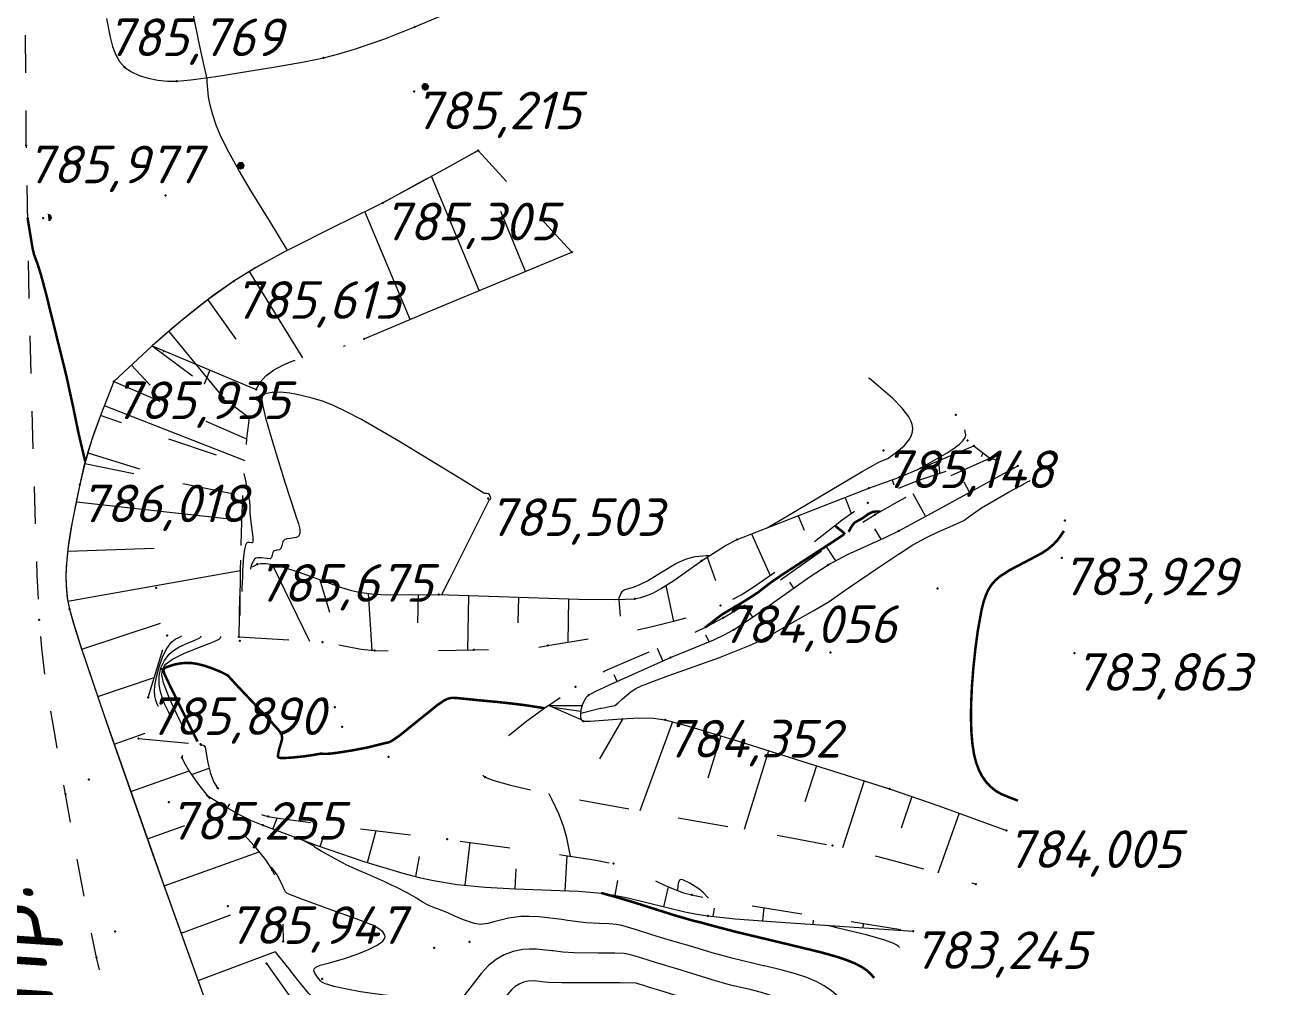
# Model space of a CAD drawing. Header units: metres. Extents: x 629572 to 645168, y 4785785 to 4790166.
# Drawn here: x 634142.78 to 634192.66, y 4788477.55 to 4788515.92 of the extents above; entities that cross this region are included whole.
import ezdxf

# ---------------------------------------------------------------- set-up
doc = ezdxf.new("R2010")
doc.units = ezdxf.units.M
for name, pattern in [('Сплошная', [0]), ('Штриховая 1.5-1.5', [3, 1.5, -1.5]), ('Штриховая 2', [4, 2, -2])]:
    doc.linetypes.add(name, pattern=pattern)
for name, color, linetype in [('Горизонтали', 7, 'CONTINUOUS'), ('Дороги с покрытием (край_ бровка)', 7, 'CONTINUOUS'), ('Дороги с покрытием (осевая линия)', 7, 'CONTINUOUS'), ('Нурсултан', 7, 'CONTINUOUS'), ('Проезжие части улиц и тротуаров (без бортового камня)', 7, 'CONTINUOUS'), ('тест', 7, 'CONTINUOUS')]:
    doc.layers.add(name, color=color, linetype=linetype)
doc.layers.add('ЛЭП в.напряж.', color=10, linetype='SIL_KAB_VYSVOLT', lineweight=13)
doc.styles.add('ISOCPEUR', font='isocpeui.ttf')
doc.styles.get("Standard").update_dxf_attribs({"font": 'isocpeui.ttf'})
doc.linetypes.add('SIL_KAB_VYSVOLT', pattern='A,1.5,["<<",Standard,S=1.6,R=0,X=-1.5,Y=-0.8],5,0,1.5,[">>",Standard,S=1.6,R=0,X=-2.14,Y=-0.8],-2,8,-2', length=20)

msp = doc.modelspace()

# ---------------------------------------------------------------- hatches: boundary and pattern name
at = {"layer": 'Дороги с покрытием (осевая линия)'}
for points in [[(634158.673, 4788513.604), (634158.67, 4788513.6), (634158.677, 4788513.594), (634158.67, 4788513.6), (634158.591, 4788513.509), (634158.584, 4788513.502), (634158.592, 4788513.495), (634158.584, 4788513.502), (634158.582, 4788513.494), (634158.59, 4788513.452), (634158.606, 4788513.366), (634158.615, 4788513.367), (634158.608, 4788513.366), (634158.606, 4788513.366), (634158.607, 4788513.361), (634158.608, 4788513.36), (634158.611, 4788513.359), (634158.616, 4788513.367), (634158.611, 4788513.359), (634158.631, 4788513.351), (634158.673, 4788513.337), (634158.611, 4788513.359), (634158.726, 4788513.297), (634158.73, 4788513.295), (634158.734, 4788513.297), (634158.854, 4788513.348), (634158.85, 4788513.358), (634158.854, 4788513.348), (634158.858, 4788513.35), (634158.86, 4788513.355), (634158.887, 4788513.456), (634158.894, 4788513.481), (634158.884, 4788513.483), (634158.894, 4788513.481), (634158.895, 4788513.484), (634158.895, 4788513.485), (634158.892, 4788513.489), (634158.891, 4788513.488), (634158.888, 4788513.486), (634158.892, 4788513.489), (634158.815, 4788513.594), (634158.807, 4788513.588), (634158.808, 4788513.598), (634158.799, 4788513.597), (634158.742, 4788513.591), (634158.808, 4788513.598), (634158.678, 4788513.604), (634158.677, 4788513.594), (634158.678, 4788513.604)], [(634151.32, 4788510.457), (634151.317, 4788510.454), (634151.237, 4788510.364), (634151.23, 4788510.357), (634151.228, 4788510.348), (634151.233, 4788510.349), (634151.238, 4788510.35), (634151.228, 4788510.348), (634151.235, 4788510.306), (634151.25, 4788510.22), (634151.251, 4788510.215), (634151.252, 4788510.214), (634151.255, 4788510.213), (634151.369, 4788510.15), (634151.374, 4788510.159), (634151.378, 4788510.15), (634151.498, 4788510.2), (634151.504, 4788510.206), (634151.494, 4788510.209), (634151.504, 4788510.206), (634151.533, 4788510.307), (634151.539, 4788510.331), (634151.54, 4788510.334), (634151.541, 4788510.336), (634151.538, 4788510.34), (634151.536, 4788510.339), (634151.53, 4788510.334), (634151.538, 4788510.34), (634151.462, 4788510.446), (634151.46, 4788510.45), (634151.455, 4788510.45), (634151.325, 4788510.457), (634151.324, 4788510.447), (634151.325, 4788510.457)], [(634143.681, 4788508.398), (634143.682, 4788508.39), (634143.683, 4788508.386), (634143.684, 4788508.378), (634143.715, 4788508.106), (634143.715, 4788508.106), (634143.716, 4788508.096), (634143.781, 4788508.104), (634143.786, 4788508.104), (634143.788, 4788508.108), (634143.78, 4788508.114), (634143.788, 4788508.108), (634143.844, 4788508.198), (634143.857, 4788508.219), (634143.859, 4788508.222), (634143.86, 4788508.223), (634143.858, 4788508.228), (634143.815, 4788508.35), (634143.805, 4788508.347), (634143.81, 4788508.348), (634143.815, 4788508.35), (634143.813, 4788508.355), (634143.809, 4788508.356), (634143.8, 4788508.358), (634143.744, 4788508.368), (634143.809, 4788508.356), (634143.686, 4788508.399), (634143.681, 4788508.401)]]:
    msp.add_hatch(color=7, dxfattribs=at).paths.add_polyline_path(points)

# ---------------------------------------------------------------- linework, layer by layer
at = {"layer": 'Горизонтали', "color": 34, "linetype": 'Сплошная', "lineweight": 0, "true_color": 0xa55200, "flags": 128}
for points, elevation in [([(634150.033, 4788513.821), (634150.016, 4788513.875), (634149.789, 4788514.89), (634149.7, 4788515.334), (634149.334, 4788517.11), (634149.08, 4788518.193), (634148.912, 4788518.738), (634148.732, 4788519.156), (634148.64, 4788519.372), (634148.576, 4788519.767), (634148.541, 4788520.036), (634148.5, 4788520.212), (634148.407, 4788520.407), (634148.248, 4788520.601), (634148.173, 4788520.686), (634148.103, 4788520.818), (634148.083, 4788520.991), (634148.08, 4788521.354), (634148.103, 4788521.934), (634148.139, 4788522.413), (634148.173, 4788522.876), (634148.186, 4788523.283), (634148.185, 4788523.315), (634148.188, 4788523.633), (634148.192, 4788523.71), (634148.196, 4788523.765), (634148.199, 4788523.8), (634148.2, 4788523.807), (634148.201, 4788523.819), (634148.202, 4788523.825), (634148.202, 4788523.825), (634148.202, 4788523.826)], 785.5), ([(634153.243, 4788506.931), (634153.195, 4788507.018), (634152.534, 4788508.101), (634152.441, 4788508.249), (634151.79, 4788509.297), (634151.298, 4788510.127), (634150.901, 4788510.846), (634150.603, 4788511.447), (634150.403, 4788511.921), (634150.249, 4788512.376), (634150.159, 4788512.719), (634150.097, 4788513.052), (634150.054, 4788513.493), (634150.044, 4788513.646), (634150.04, 4788513.724), (634150.035, 4788513.798), (634150.034, 4788513.809), (634150.033, 4788513.821)], 785.5), ([(634177.199, 4788498.64), (634177.471, 4788498.842), (634177.83, 4788499.138), (634177.958, 4788499.278), (634178.056, 4788499.417), (634178.126, 4788499.558), (634178.166, 4788499.699), (634178.176, 4788499.841), (634178.156, 4788499.982), (634178.105, 4788500.129), (634178.022, 4788500.289), (634177.756, 4788500.644), (634177.364, 4788501.043), (634176.817, 4788501.517), (634176.643, 4788501.66), (634176.533, 4788501.751), (634176.448, 4788501.822), (634176.429, 4788501.837), (634176.414, 4788501.85)], 785), ([(634159.399, 4788493.203), (634159.715, 4788493.834), (634160.981, 4788496.36), (634161.305, 4788496.996), (634161.31, 4788496.999), (634161.313, 4788497), (634161.313, 4788497), (634161.316, 4788497.001), (634161.319, 4788497.002), (634161.322, 4788497.004), (634161.328, 4788497.008), (634161.329, 4788497.008), (634161.341, 4788497.014), (634161.342, 4788497.014), (634161.35, 4788497.054), (634161.302, 4788497.197), (634161.263, 4788497.226), (634161.199, 4788497.235), (634161.197, 4788497.235), (634161.107, 4788497.241), (634161.072, 4788497.25), (634160.129, 4788497.83), (634160.065, 4788497.869), (634157.756, 4788499.282), (634156.195, 4788500.185), (634155.597, 4788500.499), (634155.079, 4788500.744), (634154.641, 4788500.918), (634154.23, 4788501.044), (634153.688, 4788501.177), (634153.344, 4788501.236), (634152.968, 4788501.271), (634152.627, 4788501.265), (634152.344, 4788501.214), (634152.268, 4788501.179), (634152.23, 4788501.113), (634152.219, 4788500.999), (634152.236, 4788500.832), (634152.366, 4788500.258), (634152.641, 4788499.293), (634153.138, 4788497.684), (634153.562, 4788496.391), (634153.569, 4788496.37), (634153.68, 4788496.027), (634153.731, 4788495.81), (634153.738, 4788495.651), (634153.7, 4788495.546), (634153.654, 4788495.506), (634153.588, 4788495.476), (634153.37, 4788495.443), (634153.221, 4788495.425), (634153.134, 4788495.397), (634153.057, 4788495.317), (634153.016, 4788495.167), (634152.979, 4788495.036), (634152.922, 4788494.993), (634152.816, 4788494.971), (634152.692, 4788494.935), (634152.654, 4788494.878), (634152.634, 4788494.773), (634152.613, 4788494.677), (634152.555, 4788494.635), (634152.435, 4788494.643), (634152.425, 4788494.645), (634152.219, 4788494.671), (634152.053, 4788494.669), (634151.977, 4788494.651), (634151.923, 4788494.611), (634151.825, 4788494.425), (634151.774, 4788494.252), (634151.766, 4788494.218)], 785.5), ([(634178.369, 4788498.189), (634178.708, 4788498.376), (634179.543, 4788498.858), (634179.831, 4788499.046), (634180.038, 4788499.201), (634180.176, 4788499.337), (634180.261, 4788499.464), (634180.293, 4788499.581), (634180.273, 4788499.697), (634180.26, 4788499.736), (634180.255, 4788499.752), (634180.249, 4788499.77), (634180.248, 4788499.772), (634180.247, 4788499.775)], 784.5), ([(634172.373, 4788495.865), (634173.119, 4788496.31), (634176.163, 4788498.11), (634176.83, 4788498.481), (634177.141, 4788498.623), (634177.173, 4788498.632), (634177.182, 4788498.635), (634177.194, 4788498.638), (634177.197, 4788498.639), (634177.199, 4788498.64)], 785), ([(634151.505, 4788498.033), (634151.553, 4788497.809), (634151.728, 4788496.918), (634151.741, 4788496.686), (634151.746, 4788496.465), (634151.802, 4788495.984), (634151.859, 4788495.497), (634151.86, 4788495.307), (634151.845, 4788495.273), (634151.815, 4788495.269), (634151.815, 4788495.269), (634151.731, 4788495.28), (634151.663, 4788495.279), (634151.61, 4788495.256), (634151.567, 4788495.169), (634151.527, 4788495.011), (634151.49, 4788494.724), (634151.455, 4788494.179), (634151.445, 4788493.926), (634151.436, 4788493.678), (634151.43, 4788493.483), (634151.43, 4788493.483), (634151.428, 4788493.443), (634151.426, 4788493.376), (634151.425, 4788493.34), (634151.425, 4788493.337), (634151.425, 4788493.331), (634151.425, 4788493.331)], 785), ([(634164.928, 4788488.468), (634164.928, 4788488.468), (634165.043, 4788488.498), (634165.049, 4788488.5), (634165.51, 4788488.622), (634165.721, 4788488.669), (634165.765, 4788488.677), (634165.847, 4788488.693), (634166.15, 4788488.749), (634166.172, 4788488.753), (634166.295, 4788488.785), (634166.423, 4788488.877), (634166.606, 4788489.041), (634166.952, 4788489.344), (634167.133, 4788489.465), (634167.332, 4788489.554), (634167.348, 4788489.56), (634167.505, 4788489.623), (634167.726, 4788489.71), (634168.599, 4788490.029), (634168.906, 4788490.138), (634170.466, 4788490.7), (634171.669, 4788491.174), (634172.085, 4788491.362), (634172.389, 4788491.523), (634173.066, 4788491.901), (634173.692, 4788492.261), (634174.237, 4788492.576), (634174.462, 4788492.704), (634174.847, 4788492.931), (634175.163, 4788493.15), (634175.486, 4788493.378), (634176.734, 4788494.232), (634177.328, 4788494.631), (634177.604, 4788494.816), (634177.67, 4788494.86), (634178.18, 4788495.182), (634178.701, 4788495.465), (634179.216, 4788495.716), (634179.65, 4788495.905), (634180.207, 4788496.161), (634180.471, 4788496.344), (634180.914, 4788496.658), (634181.419, 4788496.959), (634181.996, 4788497.283), (634182.479, 4788497.548), (634182.611, 4788497.62), (634182.749, 4788497.695), (634182.842, 4788497.746), (634182.848, 4788497.749), (634182.862, 4788497.757)], 784.5), ([(634151.37, 4788494.573), (634151.364, 4788494.206), (634151.343, 4788492.736), (634151.338, 4788492.369)], 784.5), ([(634166.453, 4788493.014), (634166.475, 4788493.077), (634166.538, 4788493.235), (634166.6, 4788493.336), (634166.675, 4788493.395), (634166.789, 4788493.431), (634166.804, 4788493.435), (634167.037, 4788493.503), (634167.288, 4788493.602), (634167.595, 4788493.756), (634168.159, 4788494.095), (634168.222, 4788494.135), (634168.73, 4788494.442), (634169.116, 4788494.621), (634169.498, 4788494.721), (634169.936, 4788494.762), (634170.037, 4788494.766), (634170.049, 4788494.766), (634170.091, 4788494.768), (634170.097, 4788494.768)], 785), ([(634148.102, 4788488.735), (634148.052, 4788488.835), (634147.988, 4788488.991), (634147.951, 4788489.159), (634147.94, 4788489.352), (634147.954, 4788489.567), (634148.019, 4788489.924), (634148.13, 4788490.328), (634148.267, 4788490.713), (634148.412, 4788491.02), (634148.52, 4788491.189), (634148.638, 4788491.323), (634148.763, 4788491.42), (634148.907, 4788491.491), (634148.918, 4788491.495), (634149.016, 4788491.551), (634149.015, 4788491.556)], 785.5), ([(634148.62, 4788488.27), (634148.508, 4788488.497), (634148.355, 4788488.823), (634148.245, 4788489.109), (634148.169, 4788489.378), (634148.128, 4788489.626), (634148.13, 4788489.965), (634148.2, 4788490.289), (634148.337, 4788490.579), (634148.532, 4788490.825), (634148.704, 4788490.969), (634148.916, 4788491.105), (634149.166, 4788491.231), (634149.487, 4788491.364), (634149.57, 4788491.396), (634149.754, 4788491.48), (634149.803, 4788491.53), (634149.801, 4788491.542)], 785), ([(634149.137, 4788487.806), (634148.963, 4788488.159), (634148.539, 4788489.06), (634148.302, 4788489.684), (634148.238, 4788490.005), (634148.242, 4788490.132), (634148.27, 4788490.245), (634148.322, 4788490.347), (634148.401, 4788490.443), (634148.653, 4788490.63), (634149.133, 4788490.867), (634149.909, 4788491.177), (634150.221, 4788491.297), (634150.514, 4788491.43), (634150.577, 4788491.475), (634150.591, 4788491.508), (634150.587, 4788491.528)], 784.5), ([(634164.527, 4788482.772), (634164.493, 4788482.967), (634164.384, 4788483.501), (634164.249, 4788483.968), (634164.058, 4788484.454), (634163.782, 4788485.046), (634163.745, 4788485.122), (634163.706, 4788485.201), (634163.681, 4788485.253), (634163.678, 4788485.258), (634163.674, 4788485.266)], 783.5), ([(634175.637, 4788476.705), (634175.464, 4788476.898), (634175.202, 4788477.171), (634174.936, 4788477.399), (634174.645, 4788477.6), (634174.331, 4788477.77), (634173.959, 4788477.927), (634173.504, 4788478.079), (634172.971, 4788478.227), (634172.269, 4788478.395), (634172.229, 4788478.404), (634171.014, 4788478.695), (634170.182, 4788478.92), (634169.659, 4788479.079), (634169.272, 4788479.197), (634168.886, 4788479.301), (634168.844, 4788479.312), (634168.326, 4788479.462), (634167.735, 4788479.65), (634167.167, 4788479.83), (634166.579, 4788480.003), (634166.344, 4788480.053), (634166.076, 4788480.078), (634165.692, 4788480.091), (634165.136, 4788480.112), (634164.407, 4788480.205), (634164.178, 4788480.241), (634163.261, 4788480.354), (634162.884, 4788480.37), (634162.551, 4788480.362), (634162.06, 4788480.295), (634161.474, 4788480.15), (634161.23, 4788480.086), (634160.936, 4788480.043), (634160.701, 4788480.081), (634160.264, 4788480.231), (634159.939, 4788480.372), (634159.633, 4788480.506), (634159.223, 4788480.667), (634159.104, 4788480.711), (634158.875, 4788480.807), (634158.66, 4788480.922), (634158.386, 4788481.091), (634158.043, 4788481.302), (634157.546, 4788481.547), (634157.417, 4788481.606), (634157.148, 4788481.73), (634156.432, 4788482.056), (634156.184, 4788482.162), (634155.614, 4788482.419), (634154.588, 4788482.971), (634154.351, 4788483.111), (634154.351, 4788483.111), (634154.345, 4788483.124), (634154.339, 4788483.137), (634154.329, 4788483.151), (634154.229, 4788483.209), (634154.123, 4788483.266), (634153.999, 4788483.331), (634153.895, 4788483.386), (634153.895, 4788483.386), (634153.837, 4788483.416), (634153.819, 4788483.426), (634153.816, 4788483.428), (634153.813, 4788483.429)], 784.5), ([(634174.632, 4788475.495), (634174.39, 4788475.764), (634174.041, 4788476.141), (634173.729, 4788476.446), (634173.429, 4788476.701), (634173.145, 4788476.903), (634172.845, 4788477.072), (634172.512, 4788477.215), (634172.148, 4788477.334), (634171.694, 4788477.448), (634171.682, 4788477.45), (634170.913, 4788477.633), (634170.178, 4788477.842), (634169.369, 4788478.093), (634168.767, 4788478.281), (634168.299, 4788478.416), (634168.288, 4788478.419), (634167.963, 4788478.514), (634167.592, 4788478.631), (634167.235, 4788478.745), (634166.866, 4788478.853), (634166.669, 4788478.884), (634166.291, 4788478.9), (634165.63, 4788478.906), (634164.66, 4788478.919), (634164.228, 4788478.942), (634163.841, 4788478.993), (634163.78, 4788479.003), (634163.159, 4788479.069), (634162.885, 4788479.068), (634162.626, 4788479.044), (634162.245, 4788478.964), (634161.888, 4788478.831), (634161.56, 4788478.646), (634161.266, 4788478.413), (634160.971, 4788478.098), (634160.608, 4788477.626), (634160.271, 4788477.2), (634160.159, 4788477.108), (634160.048, 4788477.062), (634159.923, 4788477.054), (634159.722, 4788477.08), (634159.414, 4788477.12), (634158.587, 4788477.155), (634157.816, 4788477.18), (634157.231, 4788477.219), (634156.71, 4788477.277), (634156.161, 4788477.359), (634155.604, 4788477.464), (634155.103, 4788477.58), (634154.72, 4788477.699), (634154.618, 4788477.749), (634154.554, 4788477.805), (634154.439, 4788477.948), (634154.411, 4788477.984), (634154.41, 4788477.985), (634154.329, 4788478.103), (634154.298, 4788478.195), (634154.31, 4788478.275), (634154.369, 4788478.34), (634154.544, 4788478.42), (634154.917, 4788478.523), (634155.512, 4788478.687), (634156.021, 4788478.861), (634156.479, 4788479.048), (634156.824, 4788479.225), (634157.04, 4788479.381), (634157.125, 4788479.505), (634157.137, 4788479.566), (634157.128, 4788479.627), (634157.051, 4788479.748), (634156.887, 4788479.877), (634156.675, 4788480.001), (634156.671, 4788480.003), (634156.668, 4788480.005), (634155.982, 4788480.268), (634155.017, 4788480.621), (634153.811, 4788481.062), (634153.303, 4788481.259), (634153.208, 4788481.308), (634153.16, 4788481.353), (634153.072, 4788481.538), (634153.059, 4788481.57), (634152.956, 4788481.805), (634152.833, 4788482.03), (634152.692, 4788482.23), (634152.645, 4788482.277), (634152.603, 4788482.313), (634152.572, 4788482.336), (634152.561, 4788482.344), (634152.555, 4788482.349), (634152.549, 4788482.353), (634152.549, 4788482.353), (634152.548, 4788482.354)], 785), ([(634170.031, 4788481.095), (634169.982, 4788481.151), (634169.828, 4788481.311), (634169.641, 4788481.465), (634169.284, 4788481.699), (634169.007, 4788481.826), (634168.93, 4788481.836), (634168.877, 4788481.816), (634168.844, 4788481.767), (634168.826, 4788481.679), (634168.798, 4788481.448), (634168.793, 4788481.402)], 783.5), ([(634177.648, 4788479.123), (634177.612, 4788479.165), (634177.54, 4788479.227), (634177.422, 4788479.291), (634177.021, 4788479.436), (634176.316, 4788479.63), (634175.2, 4788479.903), (634174.944, 4788479.963), (634174.885, 4788479.977), (634174.77, 4788480.005), (634174.753, 4788480.009), (634174.753, 4788480.009)], 783.5), ([(634173.626, 4788474.286), (634173.316, 4788474.631), (634172.521, 4788475.492), (634171.959, 4788476.036), (634171.734, 4788476.216), (634171.527, 4788476.35), (634171.338, 4788476.439), (634171.137, 4788476.496), (634171.135, 4788476.496), (634170.812, 4788476.572), (634170.174, 4788476.763), (634169.058, 4788477.114), (634168.262, 4788477.365), (634167.734, 4788477.526), (634167.732, 4788477.527), (634167.6, 4788477.565), (634167.448, 4788477.613), (634167.303, 4788477.659), (634167.153, 4788477.703), (634166.506, 4788477.721), (634165.626, 4788477.722), (634164.184, 4788477.726), (634163.655, 4788477.737), (634163.391, 4788477.763), (634163.381, 4788477.764), (634163.09, 4788477.795), (634162.84, 4788477.783), (634162.655, 4788477.742), (634162.485, 4788477.671), (634162.327, 4788477.571), (634162.179, 4788477.439), (634162.022, 4788477.249), (634161.87, 4788477.015), (634161.732, 4788476.748), (634161.616, 4788476.464), (634161.522, 4788476.145), (634161.475, 4788475.84), (634161.472, 4788475.54), (634161.514, 4788475.237), (634161.603, 4788474.918), (634161.743, 4788474.564), (634161.937, 4788474.168), (634162.193, 4788473.714), (634162.277, 4788473.573), (634162.57, 4788473.055), (634162.721, 4788472.685), (634162.758, 4788472.519), (634162.769, 4788472.367), (634162.752, 4788472.226), (634162.709, 4788472.096), (634162.601, 4788471.925), (634162.438, 4788471.767), (634162.23, 4788471.633), (634161.992, 4788471.531), (634161.741, 4788471.468), (634161.489, 4788471.446), (634161.246, 4788471.466), (634161.019, 4788471.527), (634160.83, 4788471.617), (634160.644, 4788471.744), (634160.461, 4788471.907), (634160.279, 4788472.109), (634160.1, 4788472.345), (634159.919, 4788472.622), (634159.527, 4788473.338), (634159.428, 4788473.537), (634159.115, 4788474.136), (634158.853, 4788474.534), (634158.557, 4788474.857), (634158.215, 4788475.118), (634157.949, 4788475.265), (634157.626, 4788475.411), (634156.691, 4788475.745), (634156.071, 4788475.958), (634155.654, 4788476.125), (634155.224, 4788476.346), (634154.831, 4788476.609), (634154.47, 4788476.916), (634154.102, 4788477.301), (634153.776, 4788477.683), (634153.424, 4788478.13), (634153.359, 4788478.213), (634152.865, 4788478.841), (634152.768, 4788478.963)], 785.5)]:
    msp.add_lwpolyline(points, dxfattribs=dict(at, elevation=elevation))
at = {"layer": 'Горизонтали', "color": 34, "linetype": 'Сплошная', "lineweight": 0, "const_width": 0.1, "flags": 128}
for points, elevation in [([(634145.18, 4788498.509), (634145.132, 4788498.707), (634144.912, 4788499.641), (634144.729, 4788500.531), (634144.719, 4788500.587), (634144.428, 4788501.924), (634143.61, 4788505.23), (634143.411, 4788505.969), (634143.28, 4788506.385), (634143.278, 4788506.391), (634143.255, 4788506.455), (634143.201, 4788506.599), (634143.196, 4788506.61), (634143.138, 4788506.767), (634143.082, 4788507.002), (634142.917, 4788507.994), (634142.891, 4788508.163), (634142.884, 4788508.208), (634142.881, 4788508.225), (634142.88, 4788508.234)], 786), ([(634176.883, 4788496.517), (634176.853, 4788496.517), (634176.717, 4788496.518), (634176.593, 4788496.504), (634176.409, 4788496.421), (634176.311, 4788496.349), (634176.126, 4788496.219), (634176.025, 4788496.171), (634175.848, 4788496.066), (634175.77, 4788495.971), (634175.705, 4788495.865), (634175.658, 4788495.777), (634175.64, 4788495.741), (634175.633, 4788495.727), (634175.623, 4788495.709), (634175.622, 4788495.707), (634175.622, 4788495.707)], 784), ([(634169.9, 4788491.893), (634169.909, 4788491.9), (634169.949, 4788491.93), (634169.954, 4788491.934), (634170.052, 4788492.009), (634170.204, 4788492.128), (634170.409, 4788492.288), (634170.59, 4788492.423), (634170.735, 4788492.509), (634170.774, 4788492.531), (634171.14, 4788492.743), (634171.38, 4788492.89), (634171.403, 4788492.905), (634171.457, 4788492.939), (634171.847, 4788493.185), (634172.044, 4788493.319), (634172.222, 4788493.46), (634172.229, 4788493.465), (634172.517, 4788493.686), (634172.995, 4788494.013), (634174.816, 4788495.195), (634174.997, 4788495.311), (634175.411, 4788495.591), (634175.444, 4788495.638), (634175.412, 4788495.68), (634175.138, 4788495.902), (634175.131, 4788495.908), (634175.09, 4788495.941), (634175.074, 4788495.954), (634175.072, 4788495.955), (634175.07, 4788495.958)], 784), ([(634182.366, 4788484.989), (634181.996, 4788485.128), (634181.715, 4788485.245), (634181.486, 4788485.376), (634181.282, 4788485.538), (634181.102, 4788485.73), (634180.944, 4788485.956), (634180.812, 4788486.214), (634180.704, 4788486.505), (634180.622, 4788486.828), (634180.556, 4788487.238), (634180.515, 4788487.719), (634180.498, 4788488.269), (634180.505, 4788488.881), (634180.537, 4788489.561), (634180.594, 4788490.286), (634180.673, 4788491.035), (634180.77, 4788491.761), (634180.926, 4788492.623), (634181.009, 4788492.94), (634181.1, 4788493.202), (634181.204, 4788493.42), (634181.324, 4788493.606), (634181.468, 4788493.77), (634181.646, 4788493.924), (634182.051, 4788494.187), (634182.684, 4788494.517), (634183.348, 4788494.87), (634183.582, 4788495.03), (634183.786, 4788495.204), (634183.957, 4788495.389), (634184.109, 4788495.599), (634184.157, 4788495.671), (634184.177, 4788495.701), (634184.201, 4788495.737), (634184.202, 4788495.739), (634184.206, 4788495.744)], 784), ([(634149.655, 4788487.342), (634149.418, 4788487.82), (634148.475, 4788489.743), (634148.338, 4788490.041), (634148.296, 4788490.184), (634148.322, 4788490.259), (634148.434, 4788490.316), (634148.692, 4788490.402), (634148.941, 4788490.456), (634149.184, 4788490.48), (634149.421, 4788490.474), (634149.668, 4788490.435), (634149.945, 4788490.363), (634150.25, 4788490.258), (634150.591, 4788490.118), (634150.861, 4788489.982), (634150.862, 4788489.981), (634151.188, 4788489.623), (634151.726, 4788489.054), (634152.493, 4788488.241), (634152.887, 4788487.805), (634152.971, 4788487.691), (634153.016, 4788487.599), (634153.031, 4788487.464), (634152.991, 4788487.297), (634152.988, 4788487.289), (634152.914, 4788487.044), (634152.87, 4788486.839), (634152.867, 4788486.749), (634152.9, 4788486.702), (634152.977, 4788486.684), (634153.122, 4788486.685), (634153.438, 4788486.706), (634153.886, 4788486.751), (634154.245, 4788486.802), (634154.424, 4788486.835), (634154.438, 4788486.839), (634154.553, 4788486.858), (634154.692, 4788486.855), (634154.722, 4788486.854), (634154.911, 4788486.857), (634155.213, 4788486.892), (634155.874, 4788486.998), (634156.474, 4788487.114), (634156.956, 4788487.236), (634157.139, 4788487.283), (634157.179, 4788487.29), (634157.285, 4788487.314), (634157.392, 4788487.363), (634157.716, 4788487.584), (634158.4, 4788488.136), (634159.227, 4788488.801), (634159.469, 4788488.967), (634159.648, 4788489.055), (634159.803, 4788489.087), (634160.012, 4788489.078), (634160.596, 4788489.019), (634160.991, 4788488.979), (634161.367, 4788488.944), (634161.593, 4788488.924), (634162.228, 4788488.855), (634162.784, 4788488.784), (634162.998, 4788488.751), (634163.207, 4788488.718), (634163.37, 4788488.691), (634163.424, 4788488.682), (634163.46, 4788488.676), (634163.491, 4788488.671), (634163.493, 4788488.671), (634163.498, 4788488.67)], 784), ([(634176.643, 4788477.914), (634176.538, 4788478.031), (634176.364, 4788478.201), (634176.143, 4788478.353), (634175.86, 4788478.499), (634175.517, 4788478.637), (634175.08, 4788478.78), (634174.515, 4788478.938), (634172.894, 4788479.331), (634172.777, 4788479.358), (634171.115, 4788479.756), (634170.187, 4788479.999), (634169.957, 4788480.063), (634169.777, 4788480.113), (634169.569, 4788480.164), (634169.4, 4788480.204), (634168.689, 4788480.411), (634167.878, 4788480.668), (634167.098, 4788480.916), (634166.291, 4788481.157), (634165.86, 4788481.275), (634165.775, 4788481.299)], 784)]:
    msp.add_lwpolyline(points, dxfattribs=dict(at, elevation=elevation))
at = {"layer": 'Дороги с покрытием (край_ бровка)', "color": 251, "linetype": 'Сплошная', "lineweight": 0, "true_color": 0x636466, "flags": 128}
for points in [[(634146.025, 4788516.18), (634146.025, 4788516.18), (634146.168, 4788515.43), (634146.268, 4788515.061), (634146.383, 4788514.758), (634146.546, 4788514.468), (634146.743, 4788514.245), (634147, 4788514.063), (634147.329, 4788513.909), (634147.685, 4788513.796), (634148.075, 4788513.718), (634148.459, 4788513.678), (634148.829, 4788513.675), (634149.395, 4788513.733), (634150.385, 4788513.87), (634152.772, 4788514.252), (634153.906, 4788514.456), (634154.686, 4788514.615), (634155.288, 4788514.766), (634155.919, 4788514.953), (634157.132, 4788515.375), (634158.326, 4788515.843), (634160.152, 4788516.616), (634162.506, 4788517.657), (634163.566, 4788518.146), (634164.254, 4788518.483), (634164.763, 4788518.766), (634165.294, 4788519.094), (634166.29, 4788519.784), (634167.264, 4788520.513)], [(634160.844, 4788510.911), (634160.844, 4788510.911), (634159.582, 4788510.213), (634158.318, 4788509.519), (634157.049, 4788508.833), (634155.488, 4788508.053), (634155.324, 4788507.973), (634153.125, 4788506.871), (634151.988, 4788506.248), (634151.1, 4788505.702), (634150.282, 4788505.128), (634149.434, 4788504.474), (634148.679, 4788503.846), (634147.853, 4788503.12), (634146.314, 4788501.703)], [(634146.314, 4788501.703), (634146.314, 4788501.703), (634145.785, 4788500.348), (634145.526, 4788499.63), (634145.314, 4788498.982), (634145.114, 4788498.267), (634144.962, 4788497.591), (634144.836, 4788496.971), (634144.647, 4788496.031), (634144.498, 4788495.104), (634144.422, 4788494.306), (634144.411, 4788493.841), (634144.427, 4788493.407), (634144.472, 4788493.002), (634144.546, 4788492.624), (634144.698, 4788492.09), (634144.981, 4788491.203), (634145.934, 4788488.387), (634148.248, 4788481.801), (634149.867, 4788477.286), (634150.224, 4788476.343), (634150.657, 4788475.267), (634151.355, 4788473.605), (634151.498, 4788473.268), (634152.291, 4788471.354), (634153.072, 4788469.314), (634153.289, 4788468.737), (634153.841, 4788467.269), (634154.191, 4788466.373), (634154.441, 4788465.781), (634154.696, 4788465.3), (634155.093, 4788464.678), (634155.349, 4788464.304), (634155.813, 4788463.608), (634156.063, 4788463.15), (634156.12, 4788462.985), (634156.134, 4788462.857), (634156.105, 4788462.161), (634156.113, 4788461.457), (634156.157, 4788460.745), (634156.236, 4788460.024), (634156.352, 4788459.293), (634156.505, 4788458.55), (634156.694, 4788457.795), (634156.92, 4788457.025), (634157.368, 4788455.74), (634157.921, 4788454.397), (634158.585, 4788452.978), (634159.38, 4788451.442), (634160.295, 4788449.798), (634161.588, 4788447.582), (634162.459, 4788446.097), (634164.085, 4788442.913), (634167.329, 4788436.498), (634170.289, 4788430.604), (634170.667, 4788429.846), (634172.581, 4788426.002), (634174.855, 4788421.391), (634176.759, 4788417.418), (634177.557, 4788415.662), (634178.544, 4788413.41), (634180.27, 4788409.375), (634180.299, 4788409.308), (634181.299, 4788406.978), (634181.804, 4788405.974), (634182.302, 4788405.078), (634182.351, 4788404.991), (634182.895, 4788404.005), (634182.895, 4788404.005), (634183.56, 4788402.687), (634184.008, 4788401.792), (634185.874, 4788398.145), (634186.957, 4788396.138), (634187.861, 4788394.569), (634188.916, 4788392.868), (634190.369, 4788390.597), (634193.884, 4788385.227), (634197.903, 4788379.158), (634197.903, 4788379.158)]]:
    msp.add_lwpolyline(points, dxfattribs=at)
at = {"layer": 'Нурсултан', "color": 251, "linetype": 'Штриховая 2', "lineweight": 0, "flags": 128}
for points in [[(634157.049, 4788508.833), (634160.844, 4788510.911), (634164.584, 4788506.86)], [(634147.853, 4788503.12), (634151.722, 4788500.267), (634151.614, 4788499.422)], [(634151.997, 4788501.389), (634152.156, 4788501.671), (634152.385, 4788501.924), (634152.685, 4788502.151), (634153.063, 4788502.356), (634153.389, 4788502.494), (634153.773, 4788502.628), (634155.564, 4788503.134)], [(634146.314, 4788501.703), (634151.614, 4788499.422), (634151.525, 4788498.375), (634145.785, 4788500.348)], [(634151.3, 4788491.515), (634153.469, 4788491.394), (634154.641, 4788491.305), (634155.105, 4788491.238), (634156.186, 4788491.029), (634156.719, 4788490.969), (634158.252, 4788490.956), (634160.678, 4788490.997), (634162.531, 4788491.044), (634163.114, 4788491.092), (634163.632, 4788491.167), (634166.089, 4788491.577), (634167.008, 4788491.756), (634167.845, 4788491.939), (634168.639, 4788492.138), (634169.348, 4788492.343), (634169.973, 4788492.555), (634170.512, 4788492.774), (634170.91, 4788492.967), (634171.328, 4788493.198), (634171.77, 4788493.47), (634172.241, 4788493.786), (634173.189, 4788494.484), (634173.857, 4788495.007), (634175.366, 4788496.19), (634175.923, 4788496.583), (634176.385, 4788496.865), (634176.837, 4788497.1), (634177.316, 4788497.324), (634178.373, 4788497.75), (634179.577, 4788498.154), (634181.252, 4788498.647)], [(634164.972, 4788488.211), (634163.65, 4788488.781), (634164.735, 4788489.521), (634165.25, 4788489.83), (634165.904, 4788490.158), (634166.67, 4788490.498), (634169.196, 4788491.56), (634169.971, 4788491.926), (634170.622, 4788492.275), (634171.319, 4788492.7), (634172.149, 4788493.249), (634175.532, 4788495.646), (634176.172, 4788496.081), (634176.675, 4788496.399), (634177.568, 4788496.906), (634178.568, 4788497.42), (634179.695, 4788497.952), (634181.252, 4788498.647), (634182.361, 4788498.339)], [(634145.158, 4788498.437), (634151.453, 4788497.157), (634151.525, 4788498.375)], [(634151.453, 4788497.157), (634151.395, 4788495.698), (634151.3, 4788491.515)], [(634147.688, 4788489.106), (634148.45, 4788491.566)], [(634163.65, 4788488.781), (634162.79, 4788488.156), (634162.091, 4788487.599), (634161.559, 4788487.116), (634161.194, 4788486.703), (634161.075, 4788486.526), (634161, 4788486.367), (634160.967, 4788486.227), (634160.978, 4788486.106), (634161.031, 4788486.004), (634161.128, 4788485.922), (634161.476, 4788485.783), (634162.136, 4788485.603), (634163.111, 4788485.381), (634164.408, 4788485.116), (634167.092, 4788484.612), (634173.404, 4788483.495), (634174.973, 4788483.198), (634176.136, 4788482.928), (634177.4, 4788482.601), (634178.791, 4788482.213), (634180.686, 4788481.659)], [(634147.301, 4788487.463), (634149.774, 4788487.235), (634149.811, 4788487.164)], [(634149.774, 4788487.235), (634149.902, 4788487.181), (634149.96, 4788487.115), (634150.069, 4788486.496), (634150.176, 4788486.067), (634150.306, 4788485.727), (634150.452, 4788485.5), (634150.626, 4788485.332), (634150.853, 4788485.151), (634151.403, 4788484.796), (634151.967, 4788484.519), (634152.232, 4788484.421), (634152.48, 4788484.353), (634152.969, 4788484.27), (634153.864, 4788484.149), (634159.605, 4788483.448), (634164.241, 4788482.816), (634165.47, 4788482.626), (634166.243, 4788482.479), (634166.621, 4788482.372), (634167.032, 4788482.215), (634168.28, 4788481.619), (634168.688, 4788481.441), (634169.038, 4788481.314), (634169.365, 4788481.224), (634170.342, 4788481.034), (634172.025, 4788480.748), (634178.191, 4788479.776)], [(634149.035, 4788486.711), (634149.118, 4788486.504), (634149.328, 4788486.156), (634149.658, 4788485.683), (634149.942, 4788485.307), (634150.035, 4788485.19), (634150.325, 4788484.868), (634151.436, 4788483.707), (634151.916, 4788483.179), (634152.368, 4788482.629), (634152.637, 4788482.218), (634152.752, 4788481.969), (634152.848, 4788481.7), (634152.925, 4788481.409), (634152.985, 4788481.091), (634153.055, 4788480.38), (634153.077, 4788479.373)], [(634152.412, 4788478.492), (634153.466, 4788476.991), (634153.616, 4788471.336), (634155.921, 4788465.879), (634158.748, 4788458.755)]]:
    msp.add_lwpolyline(points, dxfattribs=at)
at = {"layer": 'Нурсултан', "color": 251, "linetype": 'Continuous', "lineweight": 0, "flags": 128}
for points in [[(634160.892, 4788505.326), (634158.984, 4788509.892)], [(634158.142, 4788504.177), (634156.334, 4788508.478)], [(634162.739, 4788506.094), (634161.746, 4788508.477)], [(634151.718, 4788506.083), (634153.843, 4788502.648)], [(634150.062, 4788504.964), (634151.181, 4788503.397)], [(634148.515, 4788503.696), (634150.72, 4788501.006)], [(634148.306, 4788502.931), (634148.283, 4788502.875)], [(634147.028, 4788502.36), (634147.763, 4788501.562)], [(634150.152, 4788502.16), (634149.917, 4788501.598)], [(634145.939, 4788500.744), (634151.54, 4788498.556)], [(634145.283, 4788498.855), (634147.342, 4788498.215)], [(634179.197, 4788498.54), (634179.242, 4788498.042)], [(634180.977, 4788498.862), (634180.903, 4788498.692)], [(634182.196, 4788498.248), (634182.107, 4788498.41)], [(634177.349, 4788497.776), (634177.423, 4788497.586)], [(634180.443, 4788497.285), (634180.223, 4788497.687)], [(634175.476, 4788497.075), (634175.722, 4788496.441)], [(634178.688, 4788496.326), (634178.187, 4788497.224)], [(634144.827, 4788496.909), (634151.414, 4788496.166)], [(634173.613, 4788496.348), (634173.853, 4788495.771)], [(634171.75, 4788495.622), (634172.486, 4788493.967)], [(634176.911, 4788495.409), (634176.662, 4788495.821)], [(634144.48, 4788494.94), (634147.932, 4788495.052)], [(634175.105, 4788494.551), (634174.753, 4788495.094)], [(634169.984, 4788494.697), (634170.306, 4788493.763)], [(634144.485, 4788492.947), (634151.36, 4788494.161)], [(634152.638, 4788494.406), (634154.124, 4788491.344)], [(634154.54, 4788493.793), (634154.919, 4788492.497)], [(634168.336, 4788493.565), (634168.635, 4788492.137)], [(634173.431, 4788493.461), (634173.271, 4788493.696)], [(634156.458, 4788493.25), (634156.607, 4788490.982)], [(634158.456, 4788493.204), (634158.435, 4788492.082)], [(634160.456, 4788493.168), (634160.42, 4788490.993)], [(634162.455, 4788493.102), (634162.435, 4788492.072)], [(634164.454, 4788493.036), (634164.417, 4788491.298)], [(634166.453, 4788493.014), (634166.508, 4788492.342)], [(634171.796, 4788492.309), (634171.465, 4788492.796)], [(634145.039, 4788491.027), (634148.187, 4788492.062)], [(634170.058, 4788491.33), (634169.921, 4788491.584)], [(634168.213, 4788490.557), (634167.997, 4788491.056)], [(634145.683, 4788489.134), (634147.933, 4788489.898)], [(634166.387, 4788489.741), (634166.267, 4788490.003)], [(634164.937, 4788488.541), (634163.829, 4788488.703)], [(634166.613, 4788488.257), (634165.691, 4788486.653)], [(634168.597, 4788488.126), (634167.296, 4788484.576)], [(634146.332, 4788487.242), (634147.57, 4788487.672)], [(634170.518, 4788487.568), (634170.01, 4788485.877)], [(634172.428, 4788486.976), (634171.45, 4788483.841)], [(634146.995, 4788485.355), (634149.32, 4788486.169)], [(634149.418, 4788486.028), (634150.122, 4788486.286)], [(634174.335, 4788486.375), (634173.877, 4788484.934)], [(634176.243, 4788485.773), (634175.377, 4788483.104)], [(634178.144, 4788485.151), (634177.716, 4788483.891)], [(634150.856, 4788484.694), (634150.944, 4788484.864)], [(634152.666, 4788483.853), (634152.836, 4788484.292)], [(634180.03, 4788484.488), (634179.179, 4788482.1)], [(634147.659, 4788483.469), (634149.155, 4788483.997)], [(634154.543, 4788483.162), (634154.695, 4788483.596)], [(634156.437, 4788482.52), (634156.782, 4788483.793)], [(634160.325, 4788481.614), (634160.53, 4788483.322)], [(634148.328, 4788481.584), (634152.112, 4788482.941)], [(634158.357, 4788481.959), (634158.513, 4788482.761)], [(634164.317, 4788481.394), (634164.396, 4788482.792)], [(634162.319, 4788481.468), (634162.357, 4788482.268)], [(634166.307, 4788481.213), (634166.415, 4788481.807)], [(634168.253, 4788480.754), (634168.431, 4788481.553)], [(634170.213, 4788480.368), (634170.272, 4788480.702)], [(634172.205, 4788480.188), (634172.255, 4788480.712)], [(634149.002, 4788479.701), (634150.988, 4788480.426)], [(634174.2, 4788480.046), (634174.213, 4788480.224)], [(634176.196, 4788479.911), (634176.208, 4788480.089)], [(634149.676, 4788477.818), (634152.771, 4788478.968)]]:
    msp.add_lwpolyline(points, dxfattribs=at)
at = {"layer": 'Нурсултан', "color": 251, "linetype": 'Сплошная', "lineweight": 0, "flags": 128}
for points in [[(634153.076, 4788506.845), (634151.968, 4788506.237), (634151.1, 4788505.702), (634150.078, 4788504.977), (634149.004, 4788504.121), (634147.853, 4788503.12), (634146.314, 4788501.703), (634145.785, 4788500.348), (634145.431, 4788499.35), (634145.158, 4788498.437), (634144.962, 4788497.591), (634144.925, 4788497.405), (634144.597, 4788495.754), (634144.502, 4788495.139), (634144.442, 4788494.584), (634144.412, 4788494.034), (634144.42, 4788493.527), (634144.464, 4788493.058), (634144.546, 4788492.624), (634144.719, 4788492.023), (634145.048, 4788490.999), (634146.167, 4788487.712), (634147.934, 4788482.685), (634149.867, 4788477.286), (634150.568, 4788475.485), (634151.14, 4788474.114), (634152.291, 4788471.354), (634153.563, 4788468.005), (634153.943, 4788467.004), (634154.441, 4788465.781), (634154.604, 4788465.46), (634154.828, 4788465.084), (634155.52, 4788464.053), (634155.669, 4788463.832), (634155.913, 4788463.442), (634156.086, 4788463.094), (634156.125, 4788462.963), (634158.748, 4788458.755)], [(634156.3, 4788503.398), (634159.045, 4788504.559), (634164.584, 4788506.86)], [(634147.853, 4788503.12), (634151.997, 4788501.389)], [(634151.852, 4788494.314), (634152.031, 4788494.418), (634152.188, 4788494.449), (634152.397, 4788494.444), (634152.659, 4788494.403), (634152.978, 4788494.325), (634153.666, 4788494.107), (634155.394, 4788493.486), (634155.796, 4788493.365), (634156.105, 4788493.295), (634156.605, 4788493.232), (634157.17, 4788493.2), (634159.273, 4788493.207), (634164.849, 4788493.023), (634166.319, 4788493.008), (634167.101, 4788493.041), (634167.329, 4788493.086), (634167.575, 4788493.166), (634167.839, 4788493.28), (634168.122, 4788493.43), (634168.655, 4788493.767), (634169.753, 4788494.551), (634170.714, 4788495.157), (634171.181, 4788495.4), (634176.422, 4788497.444), (634177.65, 4788497.884), (634180.618, 4788499.143), (634181.252, 4788498.647)], [(634163.65, 4788488.781), (634164.996, 4788488.787), (634165.069, 4788488.958), (634165.154, 4788489.095), (634165.246, 4788489.187), (634165.516, 4788489.336), (634166.084, 4788489.605), (634168.52, 4788490.694), (634170.242, 4788491.406), (634170.66, 4788491.603), (634171.023, 4788491.8), (634171.808, 4788492.317), (634174.087, 4788493.923), (634174.797, 4788494.387), (634175.571, 4788494.8), (634177.047, 4788495.471), (634177.621, 4788495.752), (634179.247, 4788496.627), (634182.361, 4788498.339)], [(634164.996, 4788488.787), (634164.945, 4788488.605), (634164.924, 4788488.44), (634164.934, 4788488.305), (634164.972, 4788488.211), (634165.038, 4788488.162), (634165.318, 4788488.155), (634166.561, 4788488.255), (634167.254, 4788488.285), (634167.845, 4788488.269), (634168.308, 4788488.205), (634169.323, 4788487.928), (634171.271, 4788487.34), (634177.243, 4788485.458), (634179.223, 4788484.783), (634181.909, 4788483.802)], [(634149.811, 4788487.164), (634149.774, 4788487.235)], [(634149.06, 4788486.78), (634149.035, 4788486.711), (634149.118, 4788486.504), (634149.328, 4788486.156), (634149.658, 4788485.683), (634149.942, 4788485.307), (634150.035, 4788485.19), (634150.757, 4788484.75), (634151.293, 4788484.447), (634151.79, 4788484.2), (634152.257, 4788484.004), (634154.427, 4788483.202), (634156.29, 4788482.565), (634157.847, 4788482.093), (634158.499, 4788481.922), (634159.064, 4788481.795), (634160.004, 4788481.645), (634161.129, 4788481.536), (634162.325, 4788481.467), (634164.83, 4788481.375), (634165.773, 4788481.299), (634166.27, 4788481.221), (634166.82, 4788481.108), (634169.085, 4788480.548), (634169.566, 4788480.455), (634170.009, 4788480.389), (634171.098, 4788480.278), (634172.718, 4788480.147), (634178.191, 4788479.776)]]:
    msp.add_lwpolyline(points, dxfattribs=at)
at = {"layer": 'Нурсултан', "color": 7}
for p in [(634158.326, 4788515.843, -1.448), (634154.686, 4788514.615, -1.463), (634146.743, 4788514.245, -1.018), (634148.829, 4788513.675, -1.104), (634158.294, 4788513.265, -1.462), (634142.83, 4788511.109, -0.7), (634160.844, 4788510.911, -1.41), (634148.379, 4788509.125, -1.058), (634157.049, 4788508.833, -1.372), (634143.501, 4788508.218, -786.677), (634164.584, 4788506.86, -1.38), (634151.1, 4788505.702, -1.064), (634156.3, 4788503.398, -1.286), (634146.314, 4788501.703, -0.742), (634151.997, 4788501.389, -1.185), (634179.894, 4788500.376, -1.763), (634180.353, 4788499.35, -2.079), (634180.618, 4788499.143, -2.612), (634177.013, 4788498.951, -1.529), (634181.252, 4788498.647, -2.78), (634182.361, 4788498.339, -2.007), (634144.962, 4788497.591, -0.659), (634177.65, 4788497.884, -2.04), (634161.25, 4788497.041, -1.174), (634176.422, 4788497.444, -2.074), (634176.385, 4788496.865, -2.693), (634176.675, 4788496.399, -2.672), (634184.24, 4788496.156, -2.65), (634177.621, 4788495.752, -2.011), (634171.181, 4788495.4, -1.562), (634169.753, 4788494.551, -1.714), (634184.116, 4788494.674, -2.748), (634152.031, 4788494.418, -1.002), (634174.797, 4788494.387, -1.901), (634148.006, 4788493.478, -0.905), (634156.105, 4788493.295, -0.879), (634159.273, 4788493.207, -1.17), (634167.101, 4788493.041, -1.723), (634179.158, 4788493.451, -2.62), (634144.546, 4788492.624, -0.48), (634170.512, 4788492.774, -2.621), (634143.349, 4788492.191, -0.549), (634170.622, 4788492.275, -2.701), (634148.45, 4788491.566, -0.827), (634151.3, 4788491.515, -2.621), (634171.023, 4788491.8, -1.985), (634151.338, 4788491.359, -2.627), (634154.641, 4788491.305, -2.411), (634163.632, 4788491.167, -2.3), (634156.719, 4788490.969, -2.446), (634160.678, 4788490.997, -2.368), (634168.52, 4788490.694, -1.986), (634174.898, 4788490.889, -2.556), (634184.628, 4788490.867, -2.814), (634148.247, 4788490.235, -2.705), (634164.735, 4788489.521, -2.509), (634147.688, 4788489.106, -0.787), (634165.246, 4788489.187, -2.073), (634155.127, 4788488.717, -2.591), (634165.038, 4788488.162, -2.222), (634168.308, 4788488.205, -2.325), (634155.427, 4788487.934, -2.602), (634147.301, 4788487.463, -1.014), (634149.774, 4788487.235, -2.782), (634149.035, 4788486.711, -1.772), (634157.27, 4788486.74, -2.713), (634145.321, 4788485.836, -786.677), (634161.128, 4788485.922, -3.119), (634144.393, 4788485.239, -0.497), (634150.035, 4788485.19, -2.005), (634150.452, 4788485.5, -2.747), (634177.243, 4788485.458, -2.649), (634148.515, 4788484.931, -1.422), (634152.48, 4788484.353, -2.855), (634152.257, 4788484.004, -2.109), (634181.909, 4788483.802, -2.672), (634159.605, 4788483.448, -2.901), (634174.973, 4788483.198, -3.43), (634152.637, 4788482.218, -1.663), (634166.243, 4788482.479, -3.274), (634180.686, 4788481.659, -3.469), (634165.773, 4788481.299, -2.677), (634169.365, 4788481.224, -3.156), (634150.87, 4788480.773, -0.73), (634170.009, 4788480.389, -2.826), (634146.379, 4788479.77, -0.354), (634156.505, 4788479.648, -1.57), (634178.191, 4788479.776, -3.432), (634153.077, 4788479.373, -1.541), (634159.091, 4788479.118, -1.842), (634160.501, 4788479.349, -2.024), (634145.632, 4788478.732, -0.401), (634152.412, 4788478.492, -0.758), (634154.621, 4788477.88, -1.746)]:
    msp.add_point(p, dxfattribs=at)
at = {"layer": 'Проезжие части улиц и тротуаров (без бортового камня)', "linetype": 'Штриховая 1.5-1.5', "lineweight": 0, "flags": 128}
msp.add_lwpolyline([(634243.833, 4788312.093), (634242.495, 4788312.738), (634241.807, 4788313.102), (634241.211, 4788313.453), (634240.588, 4788313.872), (634240.038, 4788314.306), (634239.439, 4788314.869), (634238.61, 4788315.731), (634236.952, 4788317.545), (634236.784, 4788317.73), (634234.953, 4788319.723), (634233.167, 4788321.565), (634232.983, 4788321.751), (634231.301, 4788323.477), (634230.323, 4788324.51), (634229.482, 4788325.432), (634226.817, 4788328.495), (634223.331, 4788332.574), (634220.527, 4788335.908), (634218.588, 4788338.301), (634216.687, 4788340.725), (634214.813, 4788343.17), (634212.328, 4788346.455), (634209.335, 4788350.464), (634207.933, 4788352.381), (634206.937, 4788353.785), (634206.108, 4788355.014), (634205.232, 4788356.373), (634203.608, 4788359.016), (634202.104, 4788361.553), (634200.633, 4788364.131), (634199.204, 4788366.734), (634198.587, 4788367.873), (634198.001, 4788368.953), (634196.867, 4788371.078), (634196.13, 4788372.478), (634195.745, 4788373.21), (634194.975, 4788374.656), (634194.457, 4788375.508), (634194.292, 4788375.762), (634193.917, 4788376.346), (634193.644, 4788376.803), (634193.428, 4788377.213), (634191.938, 4788380.418), (634191.319, 4788381.76), (634189.542, 4788385.607), (634188.035, 4788388.818), (634187.795, 4788389.22), (634187.467, 4788389.657), (634187.069, 4788390.123), (634186.799, 4788390.436), (634186.453, 4788390.872), (634186.197, 4788391.257), (634185.011, 4788393.368), (634183.037, 4788396.97), (634181.104, 4788400.593), (634178.902, 4788404.893), (634176.073, 4788410.499), (634173.372, 4788415.906), (634170.992, 4788420.783), (634170.061, 4788422.716), (634168.635, 4788425.672), (634166.324, 4788430.374), (634165.193, 4788432.598), (634163.759, 4788435.366), (634161.811, 4788439.087), (634161.155, 4788440.338), (634159.303, 4788443.91), (634158.078, 4788446.421), (634156.892, 4788448.952), (634155.848, 4788451.234), (634154.92, 4788453.308), (634154.016, 4788455.393), (634153.138, 4788457.488), (634151.711, 4788461.008), (634149.849, 4788465.655), (634148.589, 4788468.86), (634148.003, 4788470.509), (634147.467, 4788472.176), (634146.967, 4788473.823), (634146.488, 4788475.45), (634146.036, 4788477.085), (634145.632, 4788478.732), (634145.227, 4788480.67), (634144.795, 4788482.952), (634144.393, 4788485.239), (634144.109, 4788486.831), (634143.99, 4788487.49), (634143.765, 4788488.778), (634143.6, 4788489.834), (634143.444, 4788491.073), (634143.349, 4788492.191), (634143.268, 4788493.982), (634143.164, 4788497.015), (634142.957, 4788504.486), (634142.83, 4788511.109), (634142.788, 4788516.146), (634142.79, 4788518.801), (634142.816, 4788521.183), (634142.88, 4788523.783), (634142.982, 4788526.214), (634143.156, 4788528.906), (634143.445, 4788532.483), (634144.073, 4788539.26), (634144.353, 4788542.109), (634144.497, 4788543.57), (634144.516, 4788543.772), (634144.7, 4788545.657), (634144.935, 4788547.74), (634145.079, 4788548.814), (634145.234, 4788549.813), (634145.783, 4788552.854), (634146.559, 4788556.859), (634147.286, 4788560.346), (634147.373, 4788560.734), (634147.905, 4788563.083), (634148.255, 4788564.53), (634148.589, 4788565.805), (634148.991, 4788567.199), (634149.408, 4788568.484), (634150.145, 4788570.542), (634151.381, 4788573.901), (634154.493, 4788582.191), (634156.079, 4788586.328), (634157.27, 4788589.355), (634158.347, 4788591.989), (634159.536, 4788594.808), (634160.705, 4788597.512), (634161.904, 4788600.221), (634163.026, 4788602.701), (634164.08, 4788604.974), (634165.074, 4788607.053), (634166.117, 4788609.168), (634167.159, 4788611.22), (634168.252, 4788613.315), (634169.333, 4788615.34), (634170.467, 4788617.419), (634170.884, 4788618.175), (634172.733, 4788621.514), (634173.968, 4788623.684), (634175.088, 4788625.58), (634176.369, 4788627.647), (634177.612, 4788629.531), (634178.992, 4788631.478), (634180.805, 4788633.903), (634184.411, 4788638.564), (634184.661, 4788638.884), (634186.898, 4788641.765), (634188.509, 4788643.872), (634192.394, 4788649.093), (634192.697, 4788649.504), (634196.33, 4788654.4), (634198.189, 4788656.843), (634199.603, 4788658.623), (634200.081, 4788659.206), (634202.332, 4788661.922), (634203.83, 4788663.642), (634205.195, 4788665.11), (634205.99, 4788665.91), (634206.771, 4788666.655), (634207.544, 4788667.35), (634208.312, 4788667.998), (634209.134, 4788668.641), (634210.118, 4788669.362), (634211.272, 4788670.168), (634212.612, 4788671.069), (634214.889, 4788672.548), (634217.987, 4788674.51), (634218.552, 4788674.865), (634221.229, 4788676.554), (634223.001, 4788677.695), (634227.37, 4788680.52), (634228.593, 4788681.304), (634231.748, 4788683.331), (634236.103, 4788686.177), (634238.067, 4788687.502), (634240.502, 4788689.183), (634241.85, 4788690.122), (634244.953, 4788692.274), (634247.309, 4788693.875), (634249.33, 4788695.201), (634251.333, 4788696.457), (634253.686, 4788697.874), (634256.327, 4788699.427), (634258.095, 4788700.464), (634260.489, 4788701.891), (634262.469, 4788703.11), (634267.36, 4788706.24), (634272.691, 4788709.725), (634277.428, 4788712.867), (634279.239, 4788714.103), (634281.477, 4788715.678), (634282.399, 4788716.335), (634285.501, 4788718.527), (634287.669, 4788720.002), (634289.605, 4788721.248), (634291.749, 4788722.549), (634294.377, 4788724.081), (634296.804, 4788725.461), (634299.732, 4788727.1), (634302.401, 4788728.582), (634304.766, 4788729.895), (634309.346, 4788732.424), (634313.946, 4788734.918), (634318.566, 4788737.374), (634324.214, 4788740.304), (634330.613, 4788743.58), (634335.78, 4788746.212), (634335.838, 4788746.241), (634339.925, 4788748.306), (634344.019, 4788750.356), (634344.655, 4788750.674), (634347.861, 4788752.278), (634351.392, 4788754.075), (634351.479, 4788754.119), (634355.098, 4788755.959), (634357.017, 4788756.905), (634358.75, 4788757.728), (634360.601, 4788758.568), (634363.012, 4788759.626), (634366.139, 4788760.974), (634367.967, 4788761.761), (634372.91, 4788763.925), (634378.626, 4788766.53), (634384.384, 4788769.189), (634387.196, 4788770.495), (634387.533, 4788770.671), (634387.859, 4788770.869), (634388.179, 4788771.077)], dxfattribs=at)
at = {"layer": 'тест', "color": 7}
for p in [(634158.326, 4788515.843, 785.229), (634154.686, 4788514.615, 785.214), (634146.743, 4788514.245, 785.659), (634148.829, 4788513.675, 785.573), (634158.294, 4788513.265, 785.215), (634142.83, 4788511.109, 785.977), (634160.844, 4788510.911, 785.267), (634148.379, 4788509.125, 785.619), (634157.049, 4788508.833, 785.305), (634143.501, 4788508.218, 786.024), (634164.584, 4788506.86, 785.297), (634151.1, 4788505.702, 785.613), (634156.3, 4788503.398, 785.391), (634146.314, 4788501.703, 785.935), (634151.997, 4788501.389, 785.492), (634179.894, 4788500.376, 784.914), (634180.353, 4788499.35, 784.598), (634180.618, 4788499.143, 784.065), (634177.013, 4788498.951, 785.148), (634181.252, 4788498.647, 783.897), (634182.361, 4788498.339, 784.67), (634144.962, 4788497.591, 786.018), (634177.65, 4788497.884, 784.637), (634161.25, 4788497.041, 785.503), (634176.422, 4788497.444, 784.603), (634176.385, 4788496.865, 783.984), (634176.675, 4788496.399, 784.005), (634184.24, 4788496.156, 784.027), (634177.621, 4788495.752, 784.666), (634171.181, 4788495.4, 785.115), (634169.753, 4788494.551, 784.963), (634184.116, 4788494.674, 783.929), (634152.031, 4788494.418, 785.675), (634174.797, 4788494.387, 784.776), (634148.006, 4788493.478, 785.772), (634156.105, 4788493.295, 785.798), (634159.273, 4788493.207, 785.507), (634167.101, 4788493.041, 784.954), (634179.158, 4788493.451, 784.057), (634144.546, 4788492.624, 786.197), (634170.512, 4788492.774, 784.056), (634143.349, 4788492.191, 786.128), (634170.622, 4788492.275, 783.976), (634148.45, 4788491.566, 785.85), (634151.3, 4788491.515, 784.056), (634171.023, 4788491.8, 784.692), (634151.338, 4788491.359, 784.05), (634154.641, 4788491.305, 784.266), (634163.632, 4788491.167, 784.377), (634156.719, 4788490.969, 784.231), (634160.678, 4788490.997, 784.309), (634168.52, 4788490.694, 784.691), (634174.898, 4788490.889, 784.121), (634184.628, 4788490.867, 783.863), (634148.247, 4788490.235, 783.972), (634164.735, 4788489.521, 784.168), (634147.688, 4788489.106, 785.89), (634165.246, 4788489.187, 784.604), (634155.127, 4788488.717, 784.086), (634165.038, 4788488.162, 784.455), (634168.308, 4788488.205, 784.352), (634155.427, 4788487.934, 784.075), (634149.774, 4788487.235, 783.895), (634157.27, 4788486.74, 783.964), (634145.321, 4788485.836, 786.248), (634161.128, 4788485.922, 783.558), (634144.393, 4788485.239, 786.18), (634177.243, 4788485.458, 784.028), (634181.909, 4788483.802, 784.005), (634174.973, 4788483.198, 783.247), (634180.686, 4788481.659, 783.208), (634146.379, 4788479.77, 786.323), (634178.191, 4788479.776, 783.245), (634145.632, 4788478.732, 786.276), (634152.412, 4788478.492, 785.919)]:
    msp.add_point(p, dxfattribs=at)

# ---------------------------------------------------------------- texts
at = {"layer": 'ЛЭП в.напряж.', "color": 1, "insert": (634145.393, 4788473.768), "char_height": 2.8505, "attachment_point": 7, "rotation": 101.1914, "style": 'ISOCPEUR'}
msp.add_mtext('0,4кВ\\P1 пр.', dxfattribs=at)
at = {"layer": 'Нурсултан', "color": 251, "char_height": 1.5, "attachment_point": 1, "style": 'ISOCPEUR'}
for s, insert in [('785,769', (634146.025, 4788516.18, -0.908)), ('785,215', (634158.294, 4788513.265, -1.462)), ('785,977', (634142.83, 4788511.109, -0.7)), ('785,305', (634157.049, 4788508.833, -1.372)), ('785,613', (634151.1, 4788505.702, -1.064)), ('785,935', (634146.314, 4788501.703, -0.742)), ('785,148', (634177.013, 4788498.951, -1.529)), ('786,018', (634144.962, 4788497.591, -0.659)), ('785,503', (634161.25, 4788497.041, -1.174)), ('783,929', (634184.116, 4788494.674, -2.748)), ('785,675', (634152.031, 4788494.418, -1.002)), ('784,056', (634170.512, 4788492.774, -2.621)), ('783,863', (634184.628, 4788490.867, -2.814)), ('785,890', (634147.688, 4788489.106, -0.787)), ('784,352', (634168.308, 4788488.205, -2.325)), ('785,255', (634148.515, 4788484.931, -1.422)), ('784,005', (634181.909, 4788483.802, -2.672)), ('785,947', (634150.87, 4788480.773, -0.73)), ('783,245', (634178.191, 4788479.776, -3.432))]:
    msp.add_mtext(s, dxfattribs=dict(at, insert=insert))

doc.saveas('drawing.dxf')
